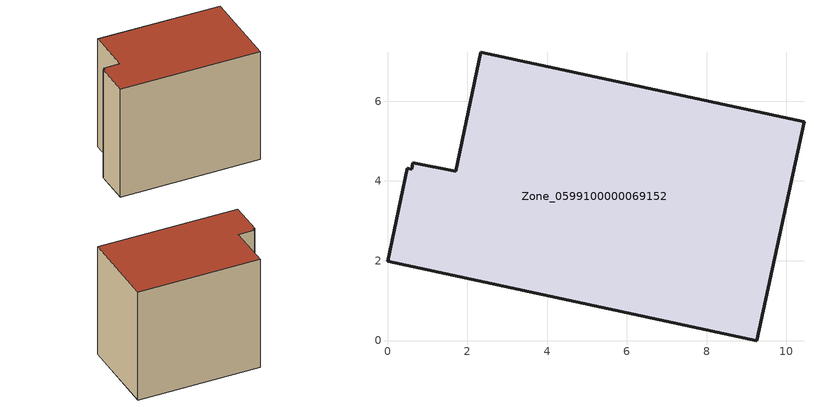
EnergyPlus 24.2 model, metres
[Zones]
Zone_0599100000069152
 floor ground (C_G): 9.26,0 0,1.99 0.5,4.32 0.61,4.29 0.64,4.46 1.71,4.24 2.34,7.22 10.44,5.48 z0
 wall outside (C_F): 0,1.99 9.26,0 10.44,5.48 2.34,7.22 1.71,4.24 0.64,4.46 0.61,4.29 0.5,4.32 0,1.99 z0:7.84
 roof outside (C_R): 1.71,4.24 0.64,4.46 0.61,4.29 0.5,4.32 0,1.99 9.26,0 10.44,5.48 2.34,7.22 z7.84
[BUILDING]
Pand.0599100000069152: North Axis=0; Terrain=City; Loads Convergence Tolerance Value=0.04; Temperature Convergence Tolerance Value=0.4; Solar Distribution=FullExterior; Maximum Number of Warmup Days=25; Minimum Number of Warmup Days=1
[Site:Location]
Rotterdam.The.Hague.AP_ZH_NLD Design_Conditions: Latitude=51.96; Longitude=4.45; Time Zone=1; Elevation=-4.5
[SITE:GROUNDTEMPERATURE:BUILDINGSURFACE]
18, 18, 18, 18, 18, 18, 18, 18, 18, 18, 18, 18
[MATERIAL] Thermal Absorptance=0.9; Solar Absorptance=0.7; Visible Absorptance=0.7
Name | Roughness | Thickness | Conductivity | Density | Specific Heat
G.TC.1975-1991 | MediumSmooth | 0.15 | 0.288461 | 540 | 1210
F.TC.1975-1991 | Rough | 0.3 | 0.230769 | 1920 | 840
R.TC.1975-1991 | MediumRough | 0.2 | 0.153846 | 1500 | 1000
[CONSTRUCTION]
C_G: G.TC.1975-1991
C_F: F.TC.1975-1991
C_R: R.TC.1975-1991
[ZONE]
Zone_0599100000069152: Type=1; Multiplier=1; Ceiling Height=Autocalculate; Volume=Autocalculate; Floor Area=autocalculate; Part of Total Floor Area=Yes
[ZONEINFILTRATION:DESIGNFLOWRATE]
Infil_Zone_0599100000069152: Zone or ZoneList or Space or SpaceList=Zone_0599100000069152; Schedule=AlwaysOn; Design Flow Rate Calculation Method=Flow/Area; Flow Rate per Floor Area=0.003; Constant Term Coefficient=1; Temperature Term Coefficient=0; Velocity Term Coefficient=0; Velocity Squared Term Coefficient=0
[HVACTEMPLATE:ZONE:IDEALLOADSAIRSYSTEM]
Zone_0599100000069152: Maximum Heating Supply Air Temperature=50; Minimum Cooling Supply Air Temperature=13; Maximum Heating Supply Air Humidity Ratio=0.0156; Minimum Cooling Supply Air Humidity Ratio=0.0077; Heating Limit=NoLimit; Cooling Limit=NoLimit; Dehumidification Control Type=ConstantSensibleHeatRatio; Cooling Sensible Heat Ratio=0.7; Dehumidification Setpoint=60; Humidification Control Type=None; Humidification Setpoint=30; Outdoor Air Method=None; Outdoor Air Flow Rate per Person=0.00944; Outdoor Air Flow Rate per Zone Floor Area=0; Outdoor Air Flow Rate per Zone=0; Demand Controlled Ventilation Type=None; Outdoor Air Economizer Type=NoEconomizer; Heat Recovery Type=None; Sensible Heat Recovery Effectiveness=0.7; Latent Heat Recovery Effectiveness=0.65
[ZONECONTROL:THERMOSTAT]
ThermostatControl_Zone_0599100000069152: Zone or ZoneList=Zone_0599100000069152; Control Type Schedule=DualSetpointControlType; Control 1=Thermostat_Zone_0599100000069152; Temperature Difference Between Cutout And Setpoint=0
[THERMOSTATSETPOINT:DUALSETPOINT]
Thermostat_Zone_0599100000069152: Heating Setpoint Temperature Schedule=HeatingSetpoint_Zone_0599100000069152; Cooling Setpoint Temperature Schedule=CoolingSetpoint_Zone_0599100000069152
[SCHEDULE:COMPACT]
HeatingSetpoint_Zone_0599100000069152: Through: 12/31, For: AllDays, Until: 24:00, 21
CoolingSetpoint_Zone_0599100000069152: Through: 12/31, For: AllDays, Until: 24:00, 24
DualSetpointControlType: Through: 12/31, For: AllDays, Until: 24:00, 4
AlwaysOn: Through: 12/31, For: AllDays, Until: 24:00, 1
